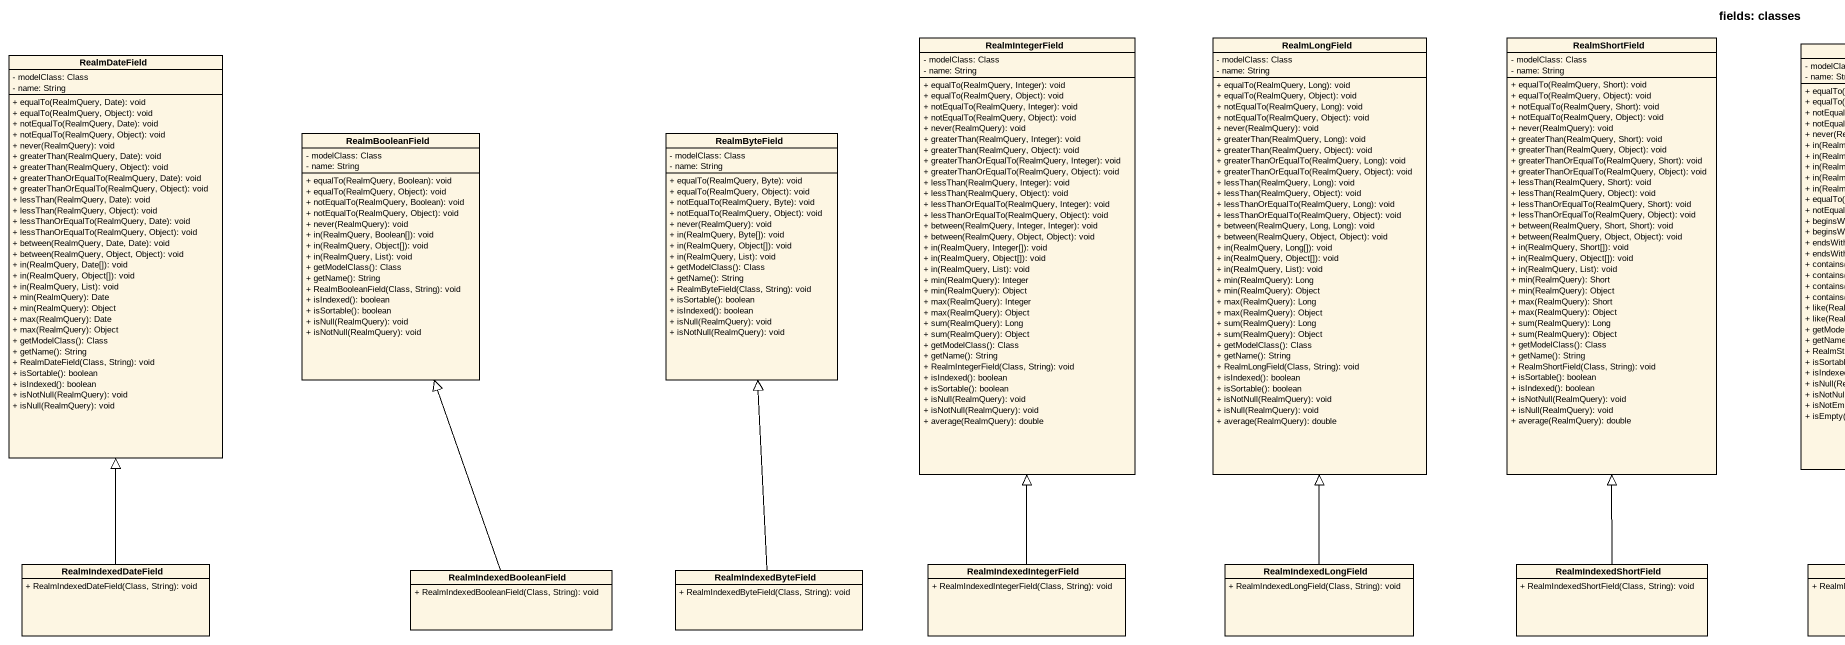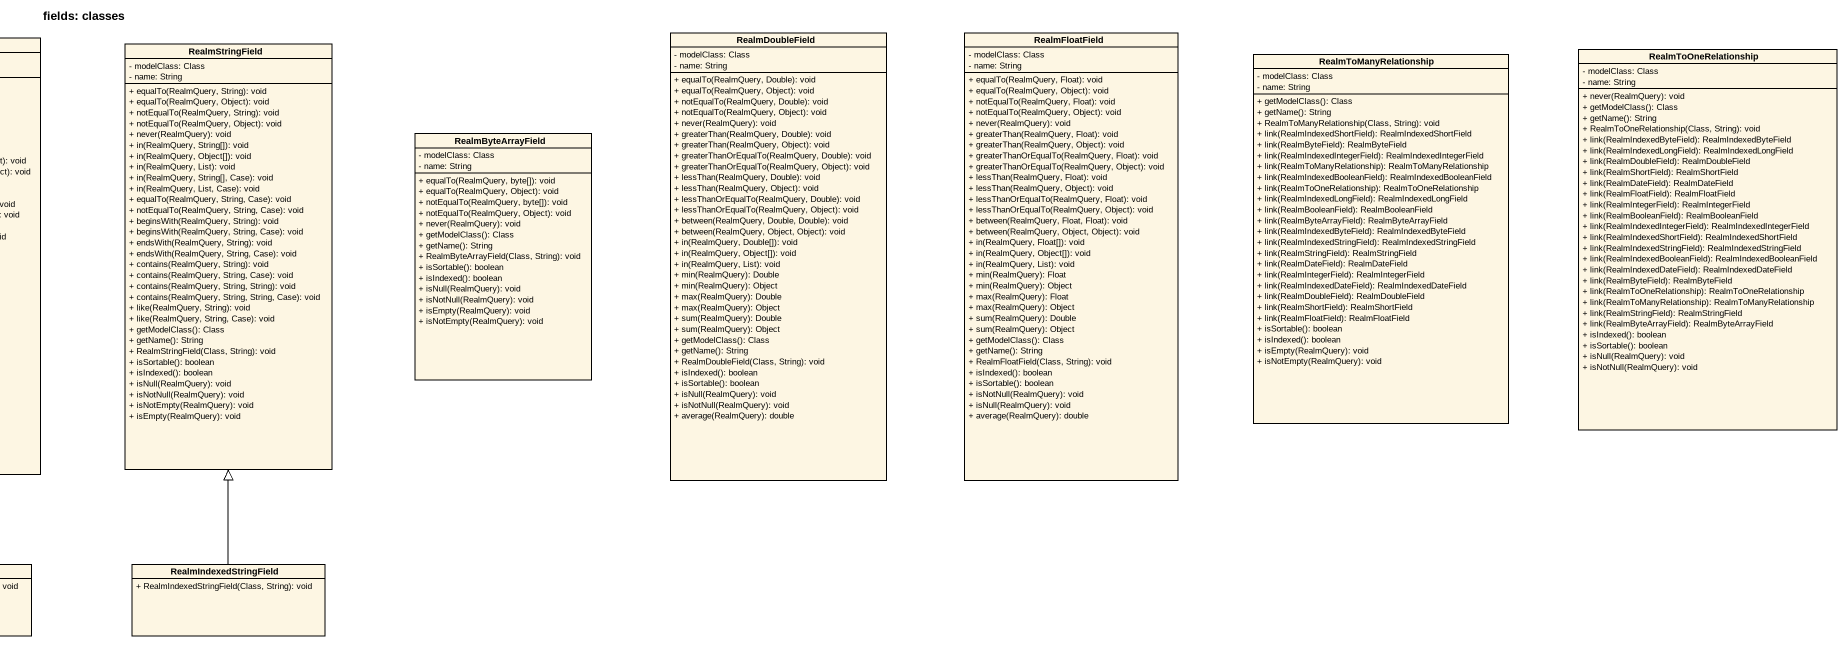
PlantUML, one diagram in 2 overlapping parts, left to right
@startuml
title fields: classes
hide circle
hide empty members
skinparam classAttributeIconSize 0
class RealmDateField {
  - modelClass: Class
  - name: String
  + equalTo(RealmQuery, Date): void
  + equalTo(RealmQuery, Object): void
  + notEqualTo(RealmQuery, Date): void
  + notEqualTo(RealmQuery, Object): void
  + never(RealmQuery): void
  + greaterThan(RealmQuery, Date): void
  + greaterThan(RealmQuery, Object): void
  + greaterThanOrEqualTo(RealmQuery, Date): void
  + greaterThanOrEqualTo(RealmQuery, Object): void
  + lessThan(RealmQuery, Date): void
  + lessThan(RealmQuery, Object): void
  + lessThanOrEqualTo(RealmQuery, Date): void
  + lessThanOrEqualTo(RealmQuery, Object): void
  + between(RealmQuery, Date, Date): void
  + between(RealmQuery, Object, Object): void
  + in(RealmQuery, Date[]): void
  + in(RealmQuery, Object[]): void
  + in(RealmQuery, List): void
  + min(RealmQuery): Date
  + min(RealmQuery): Object
  + max(RealmQuery): Date
  + max(RealmQuery): Object
  + getModelClass(): Class
  + getName(): String
  + RealmDateField(Class, String): void
  + isSortable(): boolean
  + isIndexed(): boolean
  + isNotNull(RealmQuery): void
  + isNull(RealmQuery): void
}
class RealmIntegerField {
  - modelClass: Class
  - name: String
  + equalTo(RealmQuery, Integer): void
  + equalTo(RealmQuery, Object): void
  + notEqualTo(RealmQuery, Integer): void
  + notEqualTo(RealmQuery, Object): void
  + never(RealmQuery): void
  + greaterThan(RealmQuery, Integer): void
  + greaterThan(RealmQuery, Object): void
  + greaterThanOrEqualTo(RealmQuery, Integer): void
  + greaterThanOrEqualTo(RealmQuery, Object): void
  + lessThan(RealmQuery, Integer): void
  + lessThan(RealmQuery, Object): void
  + lessThanOrEqualTo(RealmQuery, Integer): void
  + lessThanOrEqualTo(RealmQuery, Object): void
  + between(RealmQuery, Integer, Integer): void
  + between(RealmQuery, Object, Object): void
  + in(RealmQuery, Integer[]): void
  + in(RealmQuery, Object[]): void
  + in(RealmQuery, List): void
  + min(RealmQuery): Integer
  + min(RealmQuery): Object
  + max(RealmQuery): Integer
  + max(RealmQuery): Object
  + sum(RealmQuery): Long
  + sum(RealmQuery): Object
  + getModelClass(): Class
  + getName(): String
  + RealmIntegerField(Class, String): void
  + isIndexed(): boolean
  + isSortable(): boolean
  + isNull(RealmQuery): void
  + isNotNull(RealmQuery): void
  + average(RealmQuery): double
}
class RealmLongField {
  - modelClass: Class
  - name: String
  + equalTo(RealmQuery, Long): void
  + equalTo(RealmQuery, Object): void
  + notEqualTo(RealmQuery, Long): void
  + notEqualTo(RealmQuery, Object): void
  + never(RealmQuery): void
  + greaterThan(RealmQuery, Long): void
  + greaterThan(RealmQuery, Object): void
  + greaterThanOrEqualTo(RealmQuery, Long): void
  + greaterThanOrEqualTo(RealmQuery, Object): void
  + lessThan(RealmQuery, Long): void
  + lessThan(RealmQuery, Object): void
  + lessThanOrEqualTo(RealmQuery, Long): void
  + lessThanOrEqualTo(RealmQuery, Object): void
  + between(RealmQuery, Long, Long): void
  + between(RealmQuery, Object, Object): void
  + in(RealmQuery, Long[]): void
  + in(RealmQuery, Object[]): void
  + in(RealmQuery, List): void
  + min(RealmQuery): Long
  + min(RealmQuery): Object
  + max(RealmQuery): Long
  + max(RealmQuery): Object
  + sum(RealmQuery): Long
  + sum(RealmQuery): Object
  + getModelClass(): Class
  + getName(): String
  + RealmLongField(Class, String): void
  + isIndexed(): boolean
  + isSortable(): boolean
  + isNotNull(RealmQuery): void
  + isNull(RealmQuery): void
  + average(RealmQuery): double
}
class RealmShortField {
  - modelClass: Class
  - name: String
  + equalTo(RealmQuery, Short): void
  + equalTo(RealmQuery, Object): void
  + notEqualTo(RealmQuery, Short): void
  + notEqualTo(RealmQuery, Object): void
  + never(RealmQuery): void
  + greaterThan(RealmQuery, Short): void
  + greaterThan(RealmQuery, Object): void
  + greaterThanOrEqualTo(RealmQuery, Short): void
  + greaterThanOrEqualTo(RealmQuery, Object): void
  + lessThan(RealmQuery, Short): void
  + lessThan(RealmQuery, Object): void
  + lessThanOrEqualTo(RealmQuery, Short): void
  + lessThanOrEqualTo(RealmQuery, Object): void
  + between(RealmQuery, Short, Short): void
  + between(RealmQuery, Object, Object): void
  + in(RealmQuery, Short[]): void
  + in(RealmQuery, Object[]): void
  + in(RealmQuery, List): void
  + min(RealmQuery): Short
  + min(RealmQuery): Object
  + max(RealmQuery): Short
  + max(RealmQuery): Object
  + sum(RealmQuery): Long
  + sum(RealmQuery): Object
  + getModelClass(): Class
  + getName(): String
  + RealmShortField(Class, String): void
  + isSortable(): boolean
  + isIndexed(): boolean
  + isNotNull(RealmQuery): void
  + isNull(RealmQuery): void
  + average(RealmQuery): double
}
class RealmStringField {
  - modelClass: Class
  - name: String
  + equalTo(RealmQuery, String): void
  + equalTo(RealmQuery, Object): void
  + notEqualTo(RealmQuery, String): void
  + notEqualTo(RealmQuery, Object): void
  + never(RealmQuery): void
  + in(RealmQuery, String[]): void
  + in(RealmQuery, Object[]): void
  + in(RealmQuery, List): void
  + in(RealmQuery, String[], Case): void
  + in(RealmQuery, List, Case): void
  + equalTo(RealmQuery, String, Case): void
  + notEqualTo(RealmQuery, String, Case): void
  + beginsWith(RealmQuery, String): void
  + beginsWith(RealmQuery, String, Case): void
  + endsWith(RealmQuery, String): void
  + endsWith(RealmQuery, String, Case): void
  + contains(RealmQuery, String): void
  + contains(RealmQuery, String, Case): void
  + contains(RealmQuery, String, String): void
  + contains(RealmQuery, String, String, Case): void
  + like(RealmQuery, String): void
  + like(RealmQuery, String, Case): void
  + getModelClass(): Class
  + getName(): String
  + RealmStringField(Class, String): void
  + isSortable(): boolean
  + isIndexed(): boolean
  + isNull(RealmQuery): void
  + isNotNull(RealmQuery): void
  + isNotEmpty(RealmQuery): void
  + isEmpty(RealmQuery): void
}
class RealmDoubleField {
  - modelClass: Class
  - name: String
  + equalTo(RealmQuery, Double): void
  + equalTo(RealmQuery, Object): void
  + notEqualTo(RealmQuery, Double): void
  + notEqualTo(RealmQuery, Object): void
  + never(RealmQuery): void
  + greaterThan(RealmQuery, Double): void
  + greaterThan(RealmQuery, Object): void
  + greaterThanOrEqualTo(RealmQuery, Double): void
  + greaterThanOrEqualTo(RealmQuery, Object): void
  + lessThan(RealmQuery, Double): void
  + lessThan(RealmQuery, Object): void
  + lessThanOrEqualTo(RealmQuery, Double): void
  + lessThanOrEqualTo(RealmQuery, Object): void
  + between(RealmQuery, Double, Double): void
  + between(RealmQuery, Object, Object): void
  + in(RealmQuery, Double[]): void
  + in(RealmQuery, Object[]): void
  + in(RealmQuery, List): void
  + min(RealmQuery): Double
  + min(RealmQuery): Object
  + max(RealmQuery): Double
  + max(RealmQuery): Object
  + sum(RealmQuery): Double
  + sum(RealmQuery): Object
  + getModelClass(): Class
  + getName(): String
  + RealmDoubleField(Class, String): void
  + isIndexed(): boolean
  + isSortable(): boolean
  + isNull(RealmQuery): void
  + isNotNull(RealmQuery): void
  + average(RealmQuery): double
}
class RealmFloatField {
  - modelClass: Class
  - name: String
  + equalTo(RealmQuery, Float): void
  + equalTo(RealmQuery, Object): void
  + notEqualTo(RealmQuery, Float): void
  + notEqualTo(RealmQuery, Object): void
  + never(RealmQuery): void
  + greaterThan(RealmQuery, Float): void
  + greaterThan(RealmQuery, Object): void
  + greaterThanOrEqualTo(RealmQuery, Float): void
  + greaterThanOrEqualTo(RealmQuery, Object): void
  + lessThan(RealmQuery, Float): void
  + lessThan(RealmQuery, Object): void
  + lessThanOrEqualTo(RealmQuery, Float): void
  + lessThanOrEqualTo(RealmQuery, Object): void
  + between(RealmQuery, Float, Float): void
  + between(RealmQuery, Object, Object): void
  + in(RealmQuery, Float[]): void
  + in(RealmQuery, Object[]): void
  + in(RealmQuery, List): void
  + min(RealmQuery): Float
  + min(RealmQuery): Object
  + max(RealmQuery): Float
  + max(RealmQuery): Object
  + sum(RealmQuery): Double
  + sum(RealmQuery): Object
  + getModelClass(): Class
  + getName(): String
  + RealmFloatField(Class, String): void
  + isIndexed(): boolean
  + isSortable(): boolean
  + isNotNull(RealmQuery): void
  + isNull(RealmQuery): void
  + average(RealmQuery): double
}
class RealmToManyRelationship {
  - modelClass: Class
  - name: String
  + getModelClass(): Class
  + getName(): String
  + RealmToManyRelationship(Class, String): void
  + link(RealmIndexedShortField): RealmIndexedShortField
  + link(RealmByteField): RealmByteField
  + link(RealmIndexedIntegerField): RealmIndexedIntegerField
  + link(RealmToManyRelationship): RealmToManyRelationship
  + link(RealmIndexedBooleanField): RealmIndexedBooleanField
  + link(RealmToOneRelationship): RealmToOneRelationship
  + link(RealmIndexedLongField): RealmIndexedLongField
  + link(RealmBooleanField): RealmBooleanField
  + link(RealmByteArrayField): RealmByteArrayField
  + link(RealmIndexedByteField): RealmIndexedByteField
  + link(RealmIndexedStringField): RealmIndexedStringField
  + link(RealmStringField): RealmStringField
  + link(RealmDateField): RealmDateField
  + link(RealmIntegerField): RealmIntegerField
  + link(RealmIndexedDateField): RealmIndexedDateField
  + link(RealmDoubleField): RealmDoubleField
  + link(RealmShortField): RealmShortField
  + link(RealmFloatField): RealmFloatField
  + isSortable(): boolean
  + isIndexed(): boolean
  + isEmpty(RealmQuery): void
  + isNotEmpty(RealmQuery): void
}
class RealmToOneRelationship {
  - modelClass: Class
  - name: String
  + never(RealmQuery): void
  + getModelClass(): Class
  + getName(): String
  + RealmToOneRelationship(Class, String): void
  + link(RealmIndexedByteField): RealmIndexedByteField
  + link(RealmIndexedLongField): RealmIndexedLongField
  + link(RealmDoubleField): RealmDoubleField
  + link(RealmShortField): RealmShortField
  + link(RealmDateField): RealmDateField
  + link(RealmFloatField): RealmFloatField
  + link(RealmIntegerField): RealmIntegerField
  + link(RealmBooleanField): RealmBooleanField
  + link(RealmIndexedIntegerField): RealmIndexedIntegerField
  + link(RealmIndexedShortField): RealmIndexedShortField
  + link(RealmIndexedStringField): RealmIndexedStringField
  + link(RealmIndexedBooleanField): RealmIndexedBooleanField
  + link(RealmIndexedDateField): RealmIndexedDateField
  + link(RealmByteField): RealmByteField
  + link(RealmToOneRelationship): RealmToOneRelationship
  + link(RealmToManyRelationship): RealmToManyRelationship
  + link(RealmStringField): RealmStringField
  + link(RealmByteArrayField): RealmByteArrayField
  + isIndexed(): boolean
  + isSortable(): boolean
  + isNull(RealmQuery): void
  + isNotNull(RealmQuery): void
}
class RealmBooleanField {
  - modelClass: Class
  - name: String
  + equalTo(RealmQuery, Boolean): void
  + equalTo(RealmQuery, Object): void
  + notEqualTo(RealmQuery, Boolean): void
  + notEqualTo(RealmQuery, Object): void
  + never(RealmQuery): void
  + in(RealmQuery, Boolean[]): void
  + in(RealmQuery, Object[]): void
  + in(RealmQuery, List): void
  + getModelClass(): Class
  + getName(): String
  + RealmBooleanField(Class, String): void
  + isIndexed(): boolean
  + isSortable(): boolean
  + isNull(RealmQuery): void
  + isNotNull(RealmQuery): void
}
class RealmByteField {
  - modelClass: Class
  - name: String
  + equalTo(RealmQuery, Byte): void
  + equalTo(RealmQuery, Object): void
  + notEqualTo(RealmQuery, Byte): void
  + notEqualTo(RealmQuery, Object): void
  + never(RealmQuery): void
  + in(RealmQuery, Byte[]): void
  + in(RealmQuery, Object[]): void
  + in(RealmQuery, List): void
  + getModelClass(): Class
  + getName(): String
  + RealmByteField(Class, String): void
  + isSortable(): boolean
  + isIndexed(): boolean
  + isNull(RealmQuery): void
  + isNotNull(RealmQuery): void
}
class RealmByteArrayField {
  - modelClass: Class
  - name: String
  + equalTo(RealmQuery, byte[]): void
  + equalTo(RealmQuery, Object): void
  + notEqualTo(RealmQuery, byte[]): void
  + notEqualTo(RealmQuery, Object): void
  + never(RealmQuery): void
  + getModelClass(): Class
  + getName(): String
  + RealmByteArrayField(Class, String): void
  + isSortable(): boolean
  + isIndexed(): boolean
  + isNull(RealmQuery): void
  + isNotNull(RealmQuery): void
  + isEmpty(RealmQuery): void
  + isNotEmpty(RealmQuery): void
}
class RealmIndexedDateField {
  + RealmIndexedDateField(Class, String): void
}
class RealmIndexedBooleanField {
  + RealmIndexedBooleanField(Class, String): void
}
class RealmIndexedByteField {
  + RealmIndexedByteField(Class, String): void
}
class RealmIndexedIntegerField {
  + RealmIndexedIntegerField(Class, String): void
}
class RealmIndexedLongField {
  + RealmIndexedLongField(Class, String): void
}
class RealmIndexedShortField {
  + RealmIndexedShortField(Class, String): void
}
class RealmIndexedStringField {
  + RealmIndexedStringField(Class, String): void
}
RealmIndexedDateField -up-|> RealmDateField
RealmIndexedBooleanField -up-|> RealmBooleanField
RealmIndexedByteField -up-|> RealmByteField
RealmIndexedIntegerField -up-|> RealmIntegerField
RealmIndexedLongField -up-|> RealmLongField
RealmIndexedShortField -up-|> RealmShortField
RealmIndexedStringField -up-|> RealmStringField
@enduml
